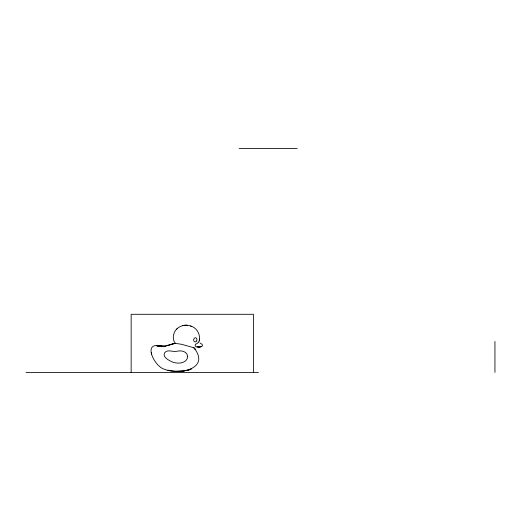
<?xml version="1.0" encoding="UTF-8"?>
<svg xmlns="http://www.w3.org/2000/svg" width="521" height="521" viewBox="0 0 521 521"><rect width="100%" height="100%" fill="white"/><g stroke="black" fill="none" stroke-linecap="round" stroke-linejoin="round"><path stroke-width="0.78" d="M199.523 339.191L199.269 340.845C200.715 334.586 196.814 327.572 190.504 325.977M198.892 342.05L199.061 341.509L197.029 343.665A15.936 7.405 -53.4 0 1 196.567 343.769L195.479 344.212L195.167 345.84A6.682 2.481 -38.9 0 0 195.232 346.087A8.075 2.514 -38.8 0 0 195.29 346.276L195.505 346.732M196.612 340.975C197.439 339.751 196.651 337.113 194.867 337.888A2.423 1.928 86.5 0 0 194.587 338.109C192.138 339.536 194.698 343.964 196.58 341.053M177.166 328.621C173.076 332.04 171.878 339.295 175.251 343.306M176.528 329.194C180.233 325.358 186.264 324.218 191.187 326.185M196.645 346.888C199.83 347.487 205.951 345.97 200.09 343.039M201.816 346.367L201.06 346.634M171.044 344.609L175.01 343.339M170.426 344.785L165.307 346.146L158.918 346.087L165.17 346.426M171.077 344.55L173.024 343.853M175.036 343.306L181.562 344.29L193.799 347.735M167.996 345.69L169.065 345.325M173.754 343.554L164.786 346.146L158.644 346.087M172.829 343.867L175.356 343.254M164.923 346.419L163.568 346.556L164.942 346.426M160.357 346.276L162.428 346.432C140.911 340.031 154.691 367.325 164.682 369.304C179.068 375.302 210.451 368.953 194.209 348.106L195.668 349.767M183.171 370.978L188.615 370.079L191.279 369.044C183.92 372.014 175.616 371.493 167.931 370.229L171.402 370.822M199.393 346.908L200.285 346.804L198.82 346.94L199.146 346.927M182.135 371.069L177.335 371.167M198.123 346.96L198.521 346.953L197.466 346.94M239.1 148.602L297.204 148.602M26.05 372.398L258.462 372.398M196.573 346.882L197.016 346.914M160.279 346.27L156.867 345.814L158.423 346.003M156.749 345.814L160.917 346.309L159.159 346.068M193.799 347.715L194.945 348.933L194.118 348.106M151.279 352.567L151.715 354.085M494.95 341.457L494.95 372.398M253.408 372.398L253.408 314.293L131.149 314.293L131.149 372.398M187.69 356.651C186.902 363.84 176.919 364.212 171.676 361.724C168.459 360.076 162.116 356.924 164.662 352.782C167.274 348.881 173.083 352.32 176.99 351.258C181.197 350.099 187.404 351.401 187.69 356.605M200.689 346.726L199.563 346.895L200.689 346.726M184.695 325.293L183.112 325.579L184.695 325.293M184.792 325.293L187.371 325.286L184.792 325.293"/></g></svg>
